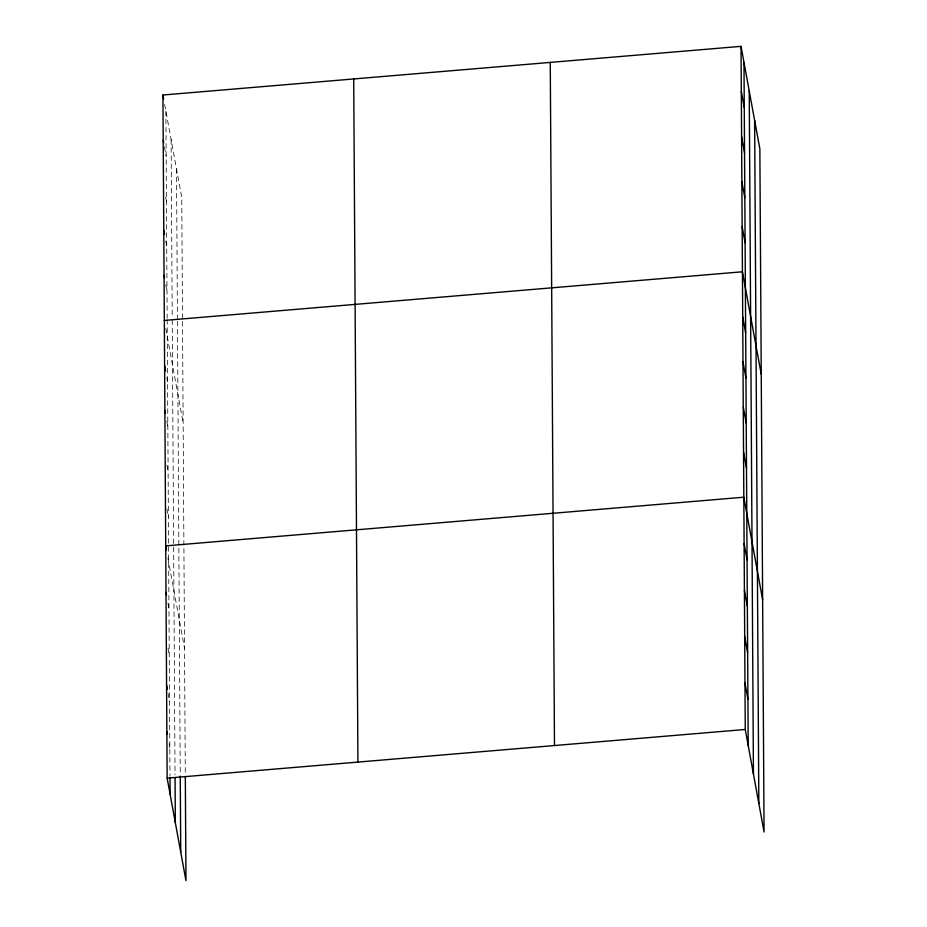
<?xml version="1.0" encoding="UTF-8"?>
<svg xmlns="http://www.w3.org/2000/svg" width="927" height="927" viewBox="0 0 927 927"><rect width="100%" height="100%" fill="white"/><g stroke="black" fill="none" stroke-linecap="round" stroke-linejoin="round"><path stroke-width="0.7" stroke-dasharray="4.63 3.48" d="M164.658 104.403L181.738 197.521L182.503 320.105M164.438 146.814L166.165 156.2M165.701 197.266L166.443 201.286M165.736 241.008L166.721 246.373M165.771 284.751L166.999 291.46M165.806 328.494L183.14 422.955M166.814 377.613L167.555 381.634M166.848 421.356L167.833 426.721M166.883 465.099L168.111 471.808M166.918 508.842L168.39 516.895M167.926 557.95L184.531 648.39M167.972 603.06L168.957 608.436M168.007 648.182L169.247 654.879M168.054 693.292L169.525 701.333M169.073 743.767L169.815 747.788M182.515 321.507L185.307 775.076M176.512 169.004L177.439 319.769M177.451 321.171L180.255 774.717M171.113 139.629L172.213 317.161M172.237 319.977L175.041 774.891M165.887 111.113L167.161 318.228M167.173 319.641L169.989 775.945"/><path stroke-width="1.39" d="M185.319 776.478L185.968 880.65L167.15 778.147L162.932 95.017L741.032 46.35L759.85 148.853L764.068 831.982L745.262 729.479L741.032 46.35M164.322 320.452L742.434 271.785L761.241 374.288M167.15 778.147L745.262 729.479M741.31 91.437L744.265 107.532M741.588 136.524L744.543 152.619M741.867 181.611L744.821 197.706M742.156 226.698L745.099 242.793M742.712 316.872L745.667 332.967M742.99 361.959L745.945 378.054M743.269 407.046L746.223 423.141M743.547 452.133L746.502 468.228M762.631 599.723L743.825 497.208L165.713 545.887L166.454 549.908M744.114 543.662L747.058 559.757M744.393 590.117L747.347 606.212M744.682 636.571L747.637 652.666M744.972 683.025L747.927 699.12M162.932 95.017L163.673 99.038M163.21 140.104L163.697 142.793M163.766 230.278L164.508 234.299M164.044 275.365L164.531 278.042M164.6 365.539L165.585 370.904M164.879 410.626L165.377 413.303M166.003 592.33L166.489 595.018M166.582 685.238L167.312 689.259M166.86 731.693L167.358 734.369M754.613 120.336L758.842 803.466M749.225 90.962L753.442 774.091M743.987 62.445L748.216 745.575M550.267 62.41L554.485 745.54M353.708 78.957L357.926 762.087M180.255 776.119L180.73 852.133M175.064 777.707L175.342 822.759M170 777.347L170.105 794.242"/></g></svg>
